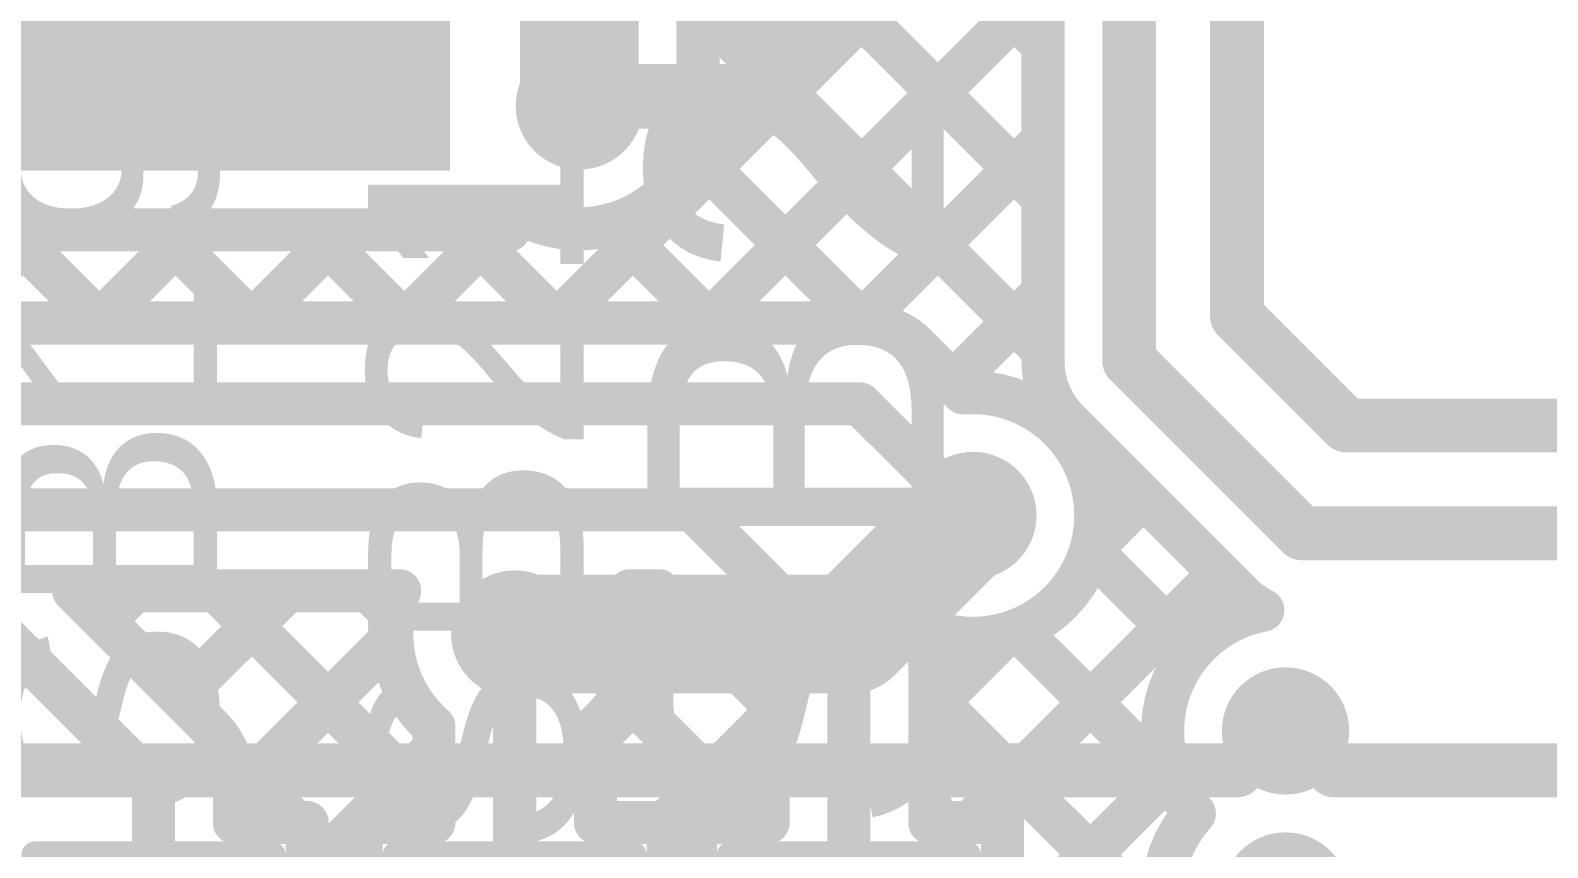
# Model space of a CAD drawing. Header units: millimetres. Extents: x -0.57 to 2.98, y -0.65 to 2.86.
# Drawn here: x 1.0541 to 1.3356, y 1.1033 to 1.255 of the extents above; entities that cross this region are included whole.
import ezdxf

# ---------------------------------------------------------------- set-up
doc = ezdxf.new("R2010")
doc.units = ezdxf.units.MM
doc.header["$MEASUREMENT"] = 0
for name, color, linetype in [('BottomLayer', 5, 'Continuous'), ('BottomSolder', 6, 'Continuous'), ('Mechanical2', 216, 'Continuous'), ('TopLayer', 1, 'Continuous'), ('TopOverlay', 2, 'Continuous'), ('TopPaste', 8, 'Continuous'), ('TopSolder', 216, 'Continuous'), ('ViaHoleLayer', 16, 'Continuous')]:
    doc.layers.add(name, color=color, linetype=linetype)
doc.styles.add('Arial', font='', dxfattribs={"height": 0.2})
doc.styles.get('Arial').set_extended_font_data('Arial')

# ---------------------------------------------------------------- blocks, each defined once
blk = doc.blocks.new('SOLDER_BRIDGE_240')
at = {"layer": 'TopLayer'}
for points in [[(-0.045, -0.0175), (-0.045, 0.0175), (-0.015, 0.0175), (-0.015, -0.0175)], [(0.015, -0.0175), (0.015, 0.0175), (0.045, 0.0175), (0.045, -0.0175)]]:
    blk.add_hatch(color=1, dxfattribs=at).paths.add_polyline_path(points)
at = {"layer": 'TopPaste'}
for points in [[(-0.045, -0.0175), (-0.045, 0.0175), (-0.015, 0.0175), (-0.015, -0.0175)], [(0.015, -0.0175), (0.015, 0.0175), (0.045, 0.0175), (0.045, -0.0175)]]:
    blk.add_hatch(color=8, dxfattribs=at).paths.add_polyline_path(points)
at = {"layer": 'TopSolder'}
for points in [[(-0.049, -0.0215), (-0.049, 0.0215), (-0.011, 0.0215), (-0.011, -0.0215)], [(0.011, -0.0215), (0.011, 0.0215), (0.049, 0.0215), (0.049, -0.0215)]]:
    blk.add_hatch(color=216, dxfattribs=at).paths.add_polyline_path(points)
at = {"layer": 'TopOverlay', "const_width": 0.005}
for points in [[(-0.05, 0.022), (-0.05, -0.022)], [(-0.05, 0.022), (0.05, 0.022)], [(0.05, 0.022), (0.05, -0.022)], [(-0.05, -0.022), (0.05, -0.022)]]:
    blk.add_lwpolyline(points, dxfattribs=at)
at = {"layer": 'TopOverlay', "const_width": 0.0025}
for points in [[(-0.05125, 0.022, 1), (-0.04875, 0.022, 1)], [(-0.05125, 0.022, 1), (-0.04875, 0.022, 1)], [(0.04875, 0.022, 1), (0.05125, 0.022, 1)], [(0.04875, 0.022, 1), (0.05125, 0.022, 1)], [(-0.05125, -0.022, 1), (-0.04875, -0.022, 1)], [(-0.05125, -0.022, 1), (-0.04875, -0.022, 1)], [(0.04875, -0.022, 1), (0.05125, -0.022, 1)], [(0.04875, -0.022, 1), (0.05125, -0.022, 1)]]:
    blk.add_lwpolyline(points, format="xyb", close=True, dxfattribs=at)
blk = doc.blocks.new('SOLDER_BRIDGE_313')
at = {"layer": 'TopLayer'}
for points in [[(-0.045, -0.0175), (-0.045, 0.0175), (-0.015, 0.0175), (-0.015, -0.0175)], [(0.015, -0.0175), (0.015, 0.0175), (0.045, 0.0175), (0.045, -0.0175)]]:
    blk.add_hatch(color=1, dxfattribs=at).paths.add_polyline_path(points)
at = {"layer": 'TopPaste'}
for points in [[(-0.045, -0.0175), (-0.045, 0.0175), (-0.015, 0.0175), (-0.015, -0.0175)], [(0.015, -0.0175), (0.015, 0.0175), (0.045, 0.0175), (0.045, -0.0175)]]:
    blk.add_hatch(color=8, dxfattribs=at).paths.add_polyline_path(points)
at = {"layer": 'TopSolder'}
for points in [[(-0.049, -0.0215), (-0.049, 0.0215), (-0.011, 0.0215), (-0.011, -0.0215)], [(0.011, -0.0215), (0.011, 0.0215), (0.049, 0.0215), (0.049, -0.0215)]]:
    blk.add_hatch(color=216, dxfattribs=at).paths.add_polyline_path(points)
at = {"layer": 'TopOverlay', "const_width": 0.005}
for points in [[(-0.05, 0.022), (-0.05, -0.022)], [(-0.05, 0.022), (0.05, 0.022)], [(0.05, 0.022), (0.05, -0.022)], [(-0.05, -0.022), (0.05, -0.022)]]:
    blk.add_lwpolyline(points, dxfattribs=at)
at = {"layer": 'TopOverlay', "const_width": 0.0025}
for points in [[(-0.05125, 0.022, 1), (-0.04875, 0.022, 1)], [(-0.05125, 0.022, 1), (-0.04875, 0.022, 1)], [(0.04875, 0.022, 1), (0.05125, 0.022, 1)], [(0.04875, 0.022, 1), (0.05125, 0.022, 1)], [(-0.05125, -0.022, 1), (-0.04875, -0.022, 1)], [(-0.05125, -0.022, 1), (-0.04875, -0.022, 1)], [(0.04875, -0.022, 1), (0.05125, -0.022, 1)], [(0.04875, -0.022, 1), (0.05125, -0.022, 1)]]:
    blk.add_lwpolyline(points, format="xyb", close=True, dxfattribs=at)
blk = doc.blocks.new('SOLDER_BRIDGE_314')
at = {"layer": 'TopLayer'}
for points in [[(-0.045, -0.0175), (-0.045, 0.0175), (-0.015, 0.0175), (-0.015, -0.0175)], [(0.015, -0.0175), (0.015, 0.0175), (0.045, 0.0175), (0.045, -0.0175)]]:
    blk.add_hatch(color=1, dxfattribs=at).paths.add_polyline_path(points)
at = {"layer": 'TopPaste'}
for points in [[(-0.045, -0.0175), (-0.045, 0.0175), (-0.015, 0.0175), (-0.015, -0.0175)], [(0.015, -0.0175), (0.015, 0.0175), (0.045, 0.0175), (0.045, -0.0175)]]:
    blk.add_hatch(color=8, dxfattribs=at).paths.add_polyline_path(points)
at = {"layer": 'TopSolder'}
for points in [[(-0.049, -0.0215), (-0.049, 0.0215), (-0.011, 0.0215), (-0.011, -0.0215)], [(0.011, -0.0215), (0.011, 0.0215), (0.049, 0.0215), (0.049, -0.0215)]]:
    blk.add_hatch(color=216, dxfattribs=at).paths.add_polyline_path(points)
at = {"layer": 'TopOverlay', "const_width": 0.005}
for points in [[(-0.05, 0.022), (-0.05, -0.022)], [(-0.05, 0.022), (0.05, 0.022)], [(0.05, 0.022), (0.05, -0.022)], [(-0.05, -0.022), (0.05, -0.022)]]:
    blk.add_lwpolyline(points, dxfattribs=at)
at = {"layer": 'TopOverlay', "const_width": 0.0025}
for points in [[(-0.05125, 0.022, 1), (-0.04875, 0.022, 1)], [(-0.05125, 0.022, 1), (-0.04875, 0.022, 1)], [(0.04875, 0.022, 1), (0.05125, 0.022, 1)], [(0.04875, 0.022, 1), (0.05125, 0.022, 1)], [(-0.05125, -0.022, 1), (-0.04875, -0.022, 1)], [(-0.05125, -0.022, 1), (-0.04875, -0.022, 1)], [(0.04875, -0.022, 1), (0.05125, -0.022, 1)], [(0.04875, -0.022, 1), (0.05125, -0.022, 1)]]:
    blk.add_lwpolyline(points, format="xyb", close=True, dxfattribs=at)
blk = doc.blocks.new('CAP_0603_355')
at = {"layer": 'TopLayer'}
for points in [[(-0.015, 0.0175), (-0.015, -0.0175), (-0.045, -0.0175), (-0.045, 0.0175)], [(0.045, 0.0175), (0.045, -0.0175), (0.015, -0.0175), (0.015, 0.0175)]]:
    blk.add_hatch(color=1, dxfattribs=at).paths.add_polyline_path(points)
at = {"layer": 'TopPaste'}
for points in [[(-0.015, 0.0175), (-0.015, -0.0175), (-0.045, -0.0175), (-0.045, 0.0175)], [(0.045, 0.0175), (0.045, -0.0175), (0.015, -0.0175), (0.015, 0.0175)]]:
    blk.add_hatch(color=8, dxfattribs=at).paths.add_polyline_path(points)
at = {"layer": 'TopSolder'}
for points in [[(-0.01264, 0.01986), (-0.01264, -0.01986), (-0.04736, -0.01986), (-0.04736, 0.01986)], [(0.04736, 0.01986), (0.04736, -0.01986), (0.01264, -0.01986), (0.01264, 0.01986)]]:
    blk.add_hatch(color=216, dxfattribs=at).paths.add_polyline_path(points)
at = {"layer": 'TopOverlay', "const_width": 0.005}
for points in [[(-0.049, -0.021), (-0.049, 0.021)], [(-0.018, 0.021), (-0.049, 0.021)], [(0.049, 0.021), (0.018, 0.021)], [(0.049, -0.021), (0.049, 0.021)], [(-0.018, -0.021), (-0.049, -0.021)], [(0.049, -0.021), (0.018, -0.021)]]:
    blk.add_lwpolyline(points, dxfattribs=at)
at = {"layer": 'TopOverlay', "const_width": 0.0025}
for points in [[(-0.05025, 0.021, 1), (-0.04775, 0.021, 1)], [(-0.05025, 0.021, 1), (-0.04775, 0.021, 1)], [(-0.01925, 0.021, 1), (-0.01675, 0.021, 1)], [(0.01675, 0.021, 1), (0.01925, 0.021, 1)], [(0.04775, 0.021, 1), (0.05025, 0.021, 1)], [(0.04775, 0.021, 1), (0.05025, 0.021, 1)], [(-0.05025, -0.021, 1), (-0.04775, -0.021, 1)], [(-0.05025, -0.021, 1), (-0.04775, -0.021, 1)], [(-0.01925, -0.021, 1), (-0.01675, -0.021, 1)], [(0.01675, -0.021, 1), (0.01925, -0.021, 1)], [(0.04775, -0.021, 1), (0.05025, -0.021, 1)], [(0.04775, -0.021, 1), (0.05025, -0.021, 1)]]:
    blk.add_lwpolyline(points, format="xyb", close=True, dxfattribs=at)
blk = doc.blocks.new('CAP_0402_357')
at = {"layer": 'TopLayer'}
for points in [[(-0.0275, -0.0125), (-0.0275, 0.0125), (-0.0095, 0.0125), (-0.0095, -0.0125)], [(0.0095, -0.0125), (0.0095, 0.0125), (0.0275, 0.0125), (0.0275, -0.0125)]]:
    blk.add_hatch(color=1, dxfattribs=at).paths.add_polyline_path(points)
at = {"layer": 'TopPaste'}
for points in [[(-0.0275, -0.0125), (-0.0275, 0.0125), (-0.0095, 0.0125), (-0.0095, -0.0125)], [(0.0095, -0.0125), (0.0095, 0.0125), (0.0275, 0.0125), (0.0275, -0.0125)]]:
    blk.add_hatch(color=8, dxfattribs=at).paths.add_polyline_path(points)
at = {"layer": 'TopSolder'}
for points in [[(-0.02986, -0.01486), (-0.02986, 0.01486), (-0.00714, 0.01486), (-0.00714, -0.01486)], [(0.00714, -0.01486), (0.00714, 0.01486), (0.02986, 0.01486), (0.02986, -0.01486)]]:
    blk.add_hatch(color=216, dxfattribs=at).paths.add_polyline_path(points)
at = {"layer": 'TopOverlay', "const_width": 0.005}
for points in [[(-0.031, -0.016), (-0.031, 0.016)], [(-0.011, 0.016), (-0.031, 0.016)], [(0.031, 0.016), (0.011, 0.016)], [(0.031, -0.016), (0.031, 0.016)], [(-0.011, -0.016), (-0.031, -0.016)], [(0.031, -0.016), (0.011, -0.016)]]:
    blk.add_lwpolyline(points, dxfattribs=at)
at = {"layer": 'TopOverlay', "const_width": 0.0025}
for points in [[(-0.03225, 0.016, 1), (-0.02975, 0.016, 1)], [(-0.03225, 0.016, 1), (-0.02975, 0.016, 1)], [(-0.01225, 0.016, 1), (-0.00975, 0.016, 1)], [(0.00975, 0.016, 1), (0.01225, 0.016, 1)], [(0.02975, 0.016, 1), (0.03225, 0.016, 1)], [(0.02975, 0.016, 1), (0.03225, 0.016, 1)], [(-0.03225, -0.016, 1), (-0.02975, -0.016, 1)], [(-0.03225, -0.016, 1), (-0.02975, -0.016, 1)], [(-0.01225, -0.016, 1), (-0.00975, -0.016, 1)], [(0.00975, -0.016, 1), (0.01225, -0.016, 1)], [(0.02975, -0.016, 1), (0.03225, -0.016, 1)], [(0.02975, -0.016, 1), (0.03225, -0.016, 1)]]:
    blk.add_lwpolyline(points, format="xyb", close=True, dxfattribs=at)

msp = doc.modelspace()

# ---------------------------------------------------------------- hatches: boundary and pattern name
at = {"layer": 'BottomLayer'}
h = msp.add_hatch(color=5, dxfattribs=at)
edge = h.paths.add_edge_path()
edge.add_arc((1.156, 1.241), 0.01181, 0, 360)
h = msp.add_hatch(color=5, dxfattribs=at)
edge = h.paths.add_edge_path()
edge.add_arc((1.229, 1.165), 0.01181, 0, 360)
h = msp.add_hatch(color=5, dxfattribs=at)
edge = h.paths.add_edge_path()
edge.add_arc((1.144, 1.143), 0.01181, 0, 360)
h = msp.add_hatch(color=5, dxfattribs=at)
edge = h.paths.add_edge_path()
edge.add_arc((1.287, 1.125), 0.01181, 0, 360)
h = msp.add_hatch(color=5, dxfattribs=at)
edge = h.paths.add_edge_path()
edge.add_arc((1.287, 1.09438), 0.01181, 0, 360)
at = {"layer": 'BottomSolder'}
h = msp.add_hatch(color=6, dxfattribs=at)
edge = h.paths.add_edge_path()
edge.add_arc((1.156, 1.241), 0.00791, 0, 360)
h = msp.add_hatch(color=6, dxfattribs=at)
edge = h.paths.add_edge_path()
edge.add_arc((1.229, 1.165), 0.00791, 0, 360)
h = msp.add_hatch(color=6, dxfattribs=at)
edge = h.paths.add_edge_path()
edge.add_arc((1.144, 1.143), 0.00791, 0, 360)
h = msp.add_hatch(color=6, dxfattribs=at)
edge = h.paths.add_edge_path()
edge.add_arc((1.287, 1.125), 0.00791, 0, 360)
at = {"layer": 'TopLayer'}
msp.add_hatch(color=1, dxfattribs=at).paths.add_polyline_path([(0.989, 1.229), (1.132, 1.229), (1.132, 1.283), (0.989, 1.283)])
h = msp.add_hatch(color=1, dxfattribs=at)
edge = h.paths.add_edge_path()
edge.add_arc((1.156, 1.241), 0.01181, 0, 360)
h = msp.add_hatch(color=1, dxfattribs=at)
edge = h.paths.add_edge_path()
edge.add_arc((1.229, 1.165), 0.01181, 0, 360)
h = msp.add_hatch(color=1, dxfattribs=at)
edge = h.paths.add_edge_path()
edge.add_arc((1.144, 1.143), 0.01181, 0, 360)
h = msp.add_hatch(color=1, dxfattribs=at)
edge = h.paths.add_edge_path()
edge.add_arc((1.287, 1.125), 0.01181, 0, 360)
h = msp.add_hatch(color=1, dxfattribs=at)
edge = h.paths.add_edge_path()
edge.add_arc((1.287, 1.09438), 0.01181, 0, 360)
at = {"layer": 'TopSolder'}
h = msp.add_hatch(color=216, dxfattribs=at)
edge = h.paths.add_edge_path()
edge.add_arc((1.156, 1.241), 0.00791, 0, 360)
h = msp.add_hatch(color=216, dxfattribs=at)
edge = h.paths.add_edge_path()
edge.add_arc((1.229, 1.165), 0.00791, 0, 360)
h = msp.add_hatch(color=216, dxfattribs=at)
edge = h.paths.add_edge_path()
edge.add_arc((1.144, 1.143), 0.00791, 0, 360)
h = msp.add_hatch(color=216, dxfattribs=at)
edge = h.paths.add_edge_path()
edge.add_arc((1.287, 1.125), 0.00791, 0, 360)
at = {"layer": 'ViaHoleLayer'}
h = msp.add_hatch(color=16, dxfattribs=at)
edge = h.paths.add_edge_path()
edge.add_arc((1.156, 1.241), 0.00591, 0, 360)
h = msp.add_hatch(color=16, dxfattribs=at)
edge = h.paths.add_edge_path()
edge.add_arc((1.229, 1.165), 0.00591, 0, 360)
h = msp.add_hatch(color=16, dxfattribs=at)
edge = h.paths.add_edge_path()
edge.add_arc((1.144, 1.143), 0.00591, 0, 360)
h = msp.add_hatch(color=16, dxfattribs=at)
edge = h.paths.add_edge_path()
edge.add_arc((1.287, 1.125), 0.00591, 0, 360)

# ---------------------------------------------------------------- linework, layer by layer
at = {"layer": 'BottomLayer'}
for points, const_width in [([(1.18581, 1.24281), (1.75, 1.807)], 0.012), ([(1.156, 1.241), (1.15781, 1.24281)], 0.012), ([(1.15781, 1.24281), (1.18581, 1.24281)], 0.012), ([(1.20656, 1.143), (1.22856, 1.165)], 0.022), ([(1.22856, 1.165), (1.229, 1.165)], 0.022), ([(1.14422, 1.14353), (1.14475, 1.143)], 0.022), ([(1.14475, 1.143), (1.20656, 1.143)], 0.022), ([(1.02131, 1.11769), (1.278, 1.11769)], 0.01)]:
    msp.add_lwpolyline(points, dxfattribs=dict(at, const_width=const_width))
for points, const_width in [([(1.153, 1.241, 1), (1.159, 1.241, 1)], 0.006), ([(1.15481, 1.24281, 1), (1.16081, 1.24281, 1)], 0.006), ([(1.15481, 1.24281, 1), (1.16081, 1.24281, 1)], 0.006), ([(1.18281, 1.24281, 1), (1.18881, 1.24281, 1)], 0.006), ([(1.18281, 1.24281, 1), (1.18881, 1.24281, 1)], 0.006), ([(1.22306, 1.165, 1), (1.23406, 1.165, 1)], 0.011), ([(1.22306, 1.165, 1), (1.23406, 1.165, 1)], 0.011), ([(1.2235, 1.165, 1), (1.2345, 1.165, 1)], 0.011), ([(1.13872, 1.14353, 1), (1.14972, 1.14353, 1)], 0.011), ([(1.13925, 1.143, 1), (1.15025, 1.143, 1)], 0.011), ([(1.13925, 1.143, 1), (1.15025, 1.143, 1)], 0.011), ([(1.20106, 1.143, 1), (1.21206, 1.143, 1)], 0.011), ([(1.20106, 1.143, 1), (1.21206, 1.143, 1)], 0.011), ([(1.2755, 1.11769, 1), (1.2805, 1.11769, 1)], 0.005)]:
    msp.add_lwpolyline(points, format="xyb", close=True, dxfattribs=dict(at, const_width=const_width))
at = {"layer": 'Mechanical2', "const_width": 0.01}
msp.add_lwpolyline([(1.75783, 2.80917, -6.230382), (0.64896, 2.81029)], format="xyb", dxfattribs=at)
at = {"layer": 'TopLayer'}
for points, const_width in [([(1.17535, 1.31888), (1.242, 1.25223)], 0.008), ([(1.178, 1.25553), (1.22742, 1.30495)], 0.008), ([(1.278, 1.202), (1.278, 1.30528)], 0.01), ([(1.156, 1.241), (1.156, 1.29365)], 0.022), ([(1.258, 1.237), (1.258, 1.297)], 0.01), ([(1.15148, 1.20072), (1.24156, 1.29081)], 0.008), ([(1.242, 1.237), (1.242, 1.29037)], 0.008), ([(1.178, 1.24703), (1.178, 1.28762)], 0.008), ([(1.17807, 1.28788), (1.242, 1.22395)], 0.008), ([(1.17976, 1.20072), (1.242, 1.26296)], 0.008), ([(1.178, 1.25967), (1.242, 1.19566)], 0.008), ([(1.258, 1.19372), (1.258, 1.237)], 0.01), ([(1.20805, 1.20072), (1.242, 1.23467)], 0.008), ([(1.242, 1.19372), (1.242, 1.237)], 0.008), ([(1.17708, 1.2323), (1.20867, 1.20071)], 0.008), ([(1.02269, 1.218), (1.143, 1.218)], 0.008), ([(1.03834, 1.20072), (1.05562, 1.218)], 0.008), ([(1.04996, 1.218), (1.06724, 1.20072)], 0.008), ([(1.06662, 1.20072), (1.0839, 1.218)], 0.008), ([(1.07825, 1.218), (1.09553, 1.20072)], 0.008), ([(1.09491, 1.20072), (1.11219, 1.218)], 0.008), ([(1.10653, 1.218), (1.12381, 1.20072)], 0.008), ([(1.12319, 1.20072), (1.14047, 1.218)], 0.008), ([(1.13481, 1.218), (1.15209, 1.20072)], 0.008), ([(1.16208, 1.21901), (1.18038, 1.20072)], 0.008), ([(1.2253, 1.18969), (1.242, 1.20639)], 0.008), ([(1.278, 1.202), (1.29831, 1.18169)], 0.01), ([(1.0189, 1.20072), (1.20805, 1.20072)], 0.008), ([(1.21867, 1.19632), (1.22724, 1.18774)], 0.008), ([(1.258, 1.19372), (1.29003, 1.16169)], 0.01), ([(0.84174, 1.18572), (1.20805, 1.18572)], 0.008), ([(1.20805, 1.18572), (1.22877, 1.165)], 0.008), ([(1.2467, 1.18239), (1.2787, 1.15039)], 0.008), ([(1.29831, 1.18169), (1.417, 1.18169)], 0.01), ([(1.25094, 1.15876), (1.26063, 1.16846)], 0.008), ([(0.84174, 1.16603), (1.17697, 1.16603)], 0.008), ([(1.17697, 1.16603), (1.206, 1.137)], 0.008), ([(1.22877, 1.165), (1.229, 1.165)], 0.008), ([(1.29003, 1.16169), (1.417, 1.16169)], 0.01), ([(1.25087, 1.15851), (1.26961, 1.13977)], 0.008), ([(1.22846, 1.108), (1.27478, 1.15431)], 0.008), ([(1.06218, 1.15103), (1.0876, 1.12561)], 0.008), ([(1.06218, 1.15103), (1.12265, 1.15103)], 0.008), ([(1.06784, 1.14537), (1.07351, 1.15103)], 0.008), ([(1.08198, 1.13123), (1.10179, 1.15103)], 0.008), ([(1.08864, 1.15103), (1.129, 1.11068)], 0.008), ([(1.11693, 1.15103), (1.12146, 1.1465)], 0.008), ([(1.16535, 1.15103), (1.17075, 1.15103)], 0.008), ([(1.17075, 1.15103), (1.191, 1.13079)], 0.008), ([(1.04565, 1.14635), (1.077, 1.115)], 0.008), ([(1.092, 1.11296), (1.1212, 1.14216)], 0.008), ([(1.144, 1.084), (1.144, 1.143)], 0.008), ([(1.159, 1.12339), (1.1787, 1.14309)], 0.008), ([(1.221, 1.12882), (1.23524, 1.14306)], 0.008), ([(1.23733, 1.14376), (1.26692, 1.11418)], 0.008), ([(1.206, 1.082), (1.206, 1.137)], 0.008), ([(1.221, 1.108), (1.221, 1.137)], 0.008), ([(1.16408, 1.13217), (1.18825, 1.108)], 0.008), ([(1.191, 1.108), (1.191, 1.13079)], 0.008), ([(1.221, 1.13181), (1.26522, 1.08759)], 0.008), ([(1.129, 1.108), (1.129, 1.12581)], 0.008), ([(1.159, 1.108), (1.159, 1.12581)], 0.008), ([(1.17189, 1.108), (1.191, 1.12711)], 0.008), ([(1.17189, 1.108), (1.191, 1.12711)], 0.008), ([(1.287, 1.123), (1.29069, 1.123)], 0.01), ([(1.29069, 1.123), (1.296, 1.11769)], 0.01), ([(1.09099, 1.1204), (1.10339, 1.108)], 0.008), ([(1.1055, 1.09817), (1.129, 1.12167)], 0.008), ([(1.2345, 1.08575), (1.26567, 1.11692)], 0.008), ([(1.296, 1.11769), (1.52169, 1.11769)], 0.01), ([(1.077, 1.082), (1.077, 1.115)], 0.008), ([(1.092, 1.108), (1.092, 1.115)], 0.008), ([(1.092, 1.108), (1.1055, 1.108)], 0.008), ([(1.1055, 1.056), (1.1055, 1.108)], 0.008), ([(1.1155, 1.108), (1.129, 1.108)], 0.008), ([(1.1155, 1.056), (1.1155, 1.108)], 0.008), ([(1.159, 1.108), (1.1725, 1.108)], 0.008), ([(1.1725, 1.056), (1.1725, 1.108)], 0.008), ([(1.1775, 1.108), (1.191, 1.108)], 0.008), ([(1.1775, 1.056), (1.1775, 1.108)], 0.008), ([(1.221, 1.108), (1.2345, 1.108)], 0.008), ([(1.2345, 1.056), (1.2345, 1.108)], 0.008), ([(1.1055, 1.10589), (1.1155, 1.09589)], 0.008)]:
    msp.add_lwpolyline(points, dxfattribs=dict(at, const_width=const_width))
for points, const_width in [([(1.176, 1.25553, 1), (1.18, 1.25553, 1)], 0.004), ([(1.24, 1.25223, 1), (1.244, 1.25223, 1)], 0.004), ([(1.1505, 1.241, 1), (1.1615, 1.241, 1)], 0.011), ([(1.176, 1.24703, 1), (1.18, 1.24703, 1)], 0.004), ([(1.176, 1.24703, 1), (1.18, 1.24703, 1)], 0.004), ([(1.17681, 1.241, 1), (1.18081, 1.241, 1)], 0.004), ([(1.17681, 1.241, 1), (1.18081, 1.241, 1)], 0.004), ([(1.2555, 1.237, 1), (1.2605, 1.237, 1)], 0.005), ([(1.2555, 1.237, 1), (1.2605, 1.237, 1)], 0.005), ([(1.24, 1.237, 1), (1.244, 1.237, 1)], 0.004), ([(1.24, 1.237, 1), (1.244, 1.237, 1)], 0.004), ([(1.24, 1.23467, 1), (1.244, 1.23467, 1)], 0.004), ([(1.17508, 1.2323, 1), (1.17908, 1.2323, 1)], 0.004), ([(1.24, 1.22395, 1), (1.244, 1.22395, 1)], 0.004), ([(1.141, 1.22226, 1), (1.145, 1.22226, 1)], 0.004), ([(1.05362, 1.218, 1), (1.05762, 1.218, 1)], 0.004), ([(1.07625, 1.218, 1), (1.08025, 1.218, 1)], 0.004), ([(1.0819, 1.218, 1), (1.0859, 1.218, 1)], 0.004), ([(1.10453, 1.218, 1), (1.10853, 1.218, 1)], 0.004), ([(1.11019, 1.218, 1), (1.11419, 1.218, 1)], 0.004), ([(1.13281, 1.218, 1), (1.13681, 1.218, 1)], 0.004), ([(1.13847, 1.218, 1), (1.14247, 1.218, 1)], 0.004), ([(1.141, 1.218, 1), (1.145, 1.218, 1)], 0.004), ([(1.16008, 1.21901, 1), (1.16408, 1.21901, 1)], 0.004), ([(1.24, 1.20639, 1), (1.244, 1.20639, 1)], 0.004), ([(1.2755, 1.202, 1), (1.2805, 1.202, 1)], 0.005), ([(1.2755, 1.202, 1), (1.2805, 1.202, 1)], 0.005), ([(1.06462, 1.20072, 1), (1.06862, 1.20072, 1)], 0.004), ([(1.06524, 1.20072, 1), (1.06924, 1.20072, 1)], 0.004), ([(1.09291, 1.20072, 1), (1.09691, 1.20072, 1)], 0.004), ([(1.09353, 1.20072, 1), (1.09753, 1.20072, 1)], 0.004), ([(1.12119, 1.20072, 1), (1.12519, 1.20072, 1)], 0.004), ([(1.12181, 1.20072, 1), (1.12581, 1.20072, 1)], 0.004), ([(1.14948, 1.20072, 1), (1.15348, 1.20072, 1)], 0.004), ([(1.15009, 1.20072, 1), (1.15409, 1.20072, 1)], 0.004), ([(1.17776, 1.20072, 1), (1.18176, 1.20072, 1)], 0.004), ([(1.17838, 1.20072, 1), (1.18238, 1.20072, 1)], 0.004), ([(1.20605, 1.20072, 1), (1.21005, 1.20072, 1)], 0.004), ([(1.20605, 1.20072, 1), (1.21005, 1.20072, 1)], 0.004), ([(1.20605, 1.20072, 1), (1.21005, 1.20072, 1)], 0.004), ([(1.20605, 1.20072, 1), (1.21005, 1.20072, 1)], 0.004), ([(1.20667, 1.20071, 1), (1.21067, 1.20071, 1)], 0.004), ([(1.21665, 1.19633, 1), (1.22065, 1.19633, 1)], 0.004), ([(1.21666, 1.19633, 1), (1.22066, 1.19633, 1)], 0.004), ([(1.21667, 1.19632, 1), (1.22067, 1.19632, 1)], 0.004), ([(1.24, 1.19566, 1), (1.244, 1.19566, 1)], 0.004), ([(1.24, 1.19372, 1), (1.244, 1.19372, 1)], 0.004), ([(1.24, 1.19372, 1), (1.244, 1.19372, 1)], 0.004), ([(1.24, 1.19372, 1), (1.244, 1.19372, 1)], 0.004), ([(1.2555, 1.19372, 1), (1.2605, 1.19372, 1)], 0.005), ([(1.2555, 1.19372, 1), (1.2605, 1.19372, 1)], 0.005), ([(1.2233, 1.18969, 1), (1.2273, 1.18969, 1)], 0.004), ([(1.22524, 1.18774, 1), (1.22924, 1.18774, 1)], 0.004), ([(1.22524, 1.18774, 1), (1.22924, 1.18774, 1)], 0.004), ([(1.20605, 1.18572, 1), (1.21005, 1.18572, 1)], 0.004), ([(1.20605, 1.18572, 1), (1.21005, 1.18572, 1)], 0.004), ([(1.24469, 1.1824, 1), (1.24869, 1.1824, 1)], 0.004), ([(1.2447, 1.18239, 1), (1.2487, 1.18239, 1)], 0.004), ([(1.2447, 1.18239, 1), (1.2487, 1.18239, 1)], 0.004), ([(1.29581, 1.18169, 1), (1.30081, 1.18169, 1)], 0.005), ([(1.29581, 1.18169, 1), (1.30081, 1.18169, 1)], 0.005), ([(1.25863, 1.16846, 1), (1.26263, 1.16846, 1)], 0.004), ([(1.17497, 1.16603, 1), (1.17897, 1.16603, 1)], 0.004), ([(1.17497, 1.16603, 1), (1.17897, 1.16603, 1)], 0.004), ([(1.22677, 1.165, 1), (1.23077, 1.165, 1)], 0.004), ([(1.22677, 1.165, 1), (1.23077, 1.165, 1)], 0.004), ([(1.227, 1.165, 1), (1.231, 1.165, 1)], 0.004), ([(1.24981, 1.165, 1), (1.25381, 1.165, 1)], 0.004), ([(1.24981, 1.165, 1), (1.25381, 1.165, 1)], 0.004), ([(1.28753, 1.16169, 1), (1.29253, 1.16169, 1)], 0.005), ([(1.28753, 1.16169, 1), (1.29253, 1.16169, 1)], 0.005), ([(1.24894, 1.15876, 1), (1.25294, 1.15876, 1)], 0.004), ([(1.24887, 1.15851, 1), (1.25287, 1.15851, 1)], 0.004), ([(1.27278, 1.15431, 1), (1.27678, 1.15431, 1)], 0.004), ([(1.06018, 1.15103, 1), (1.06418, 1.15103, 1)], 0.004), ([(1.06018, 1.15103, 1), (1.06418, 1.15103, 1)], 0.004), ([(1.07151, 1.15103, 1), (1.07551, 1.15103, 1)], 0.004), ([(1.08664, 1.15103, 1), (1.09064, 1.15103, 1)], 0.004), ([(1.09979, 1.15103, 1), (1.10379, 1.15103, 1)], 0.004), ([(1.11493, 1.15103, 1), (1.11893, 1.15103, 1)], 0.004), ([(1.12065, 1.15103, 1), (1.12465, 1.15103, 1)], 0.004), ([(1.12065, 1.15103, 1), (1.12465, 1.15103, 1)], 0.004), ([(1.16335, 1.15103, 1), (1.16735, 1.15103, 1)], 0.004), ([(1.16335, 1.15103, 1), (1.16735, 1.15103, 1)], 0.004), ([(1.16875, 1.15103, 1), (1.17275, 1.15103, 1)], 0.004), ([(1.16875, 1.15103, 1), (1.17275, 1.15103, 1)], 0.004), ([(1.2767, 1.15039, 1), (1.2807, 1.15039, 1)], 0.004), ([(1.2767, 1.15039, 1), (1.2807, 1.15039, 1)], 0.004), ([(1.27671, 1.15038, 1), (1.28071, 1.15038, 1)], 0.004), ([(1.28079, 1.14742, 1), (1.28479, 1.14742, 1)], 0.004), ([(1.28079, 1.14742, 1), (1.28479, 1.14742, 1)], 0.004), ([(1.28079, 1.14742, 1), (1.28479, 1.14742, 1)], 0.004), ([(1.06584, 1.14537, 1), (1.06984, 1.14537, 1)], 0.004), ([(1.11946, 1.1465, 1), (1.12346, 1.1465, 1)], 0.004), ([(1.21699, 1.1445, 1), (1.22099, 1.1445, 1)], 0.004), ([(1.21699, 1.1445, 1), (1.22099, 1.1445, 1)], 0.004), ([(1.21699, 1.1445, 1), (1.22099, 1.1445, 1)], 0.004), ([(1.1192, 1.14216, 1), (1.1232, 1.14216, 1)], 0.004), ([(1.142, 1.143, 1), (1.146, 1.143, 1)], 0.004), ([(1.16481, 1.143, 1), (1.16881, 1.143, 1)], 0.004), ([(1.16481, 1.143, 1), (1.16881, 1.143, 1)], 0.004), ([(1.1767, 1.14309, 1), (1.1807, 1.14309, 1)], 0.004), ([(1.23324, 1.14306, 1), (1.23724, 1.14306, 1)], 0.004), ([(1.23533, 1.14376, 1), (1.23933, 1.14376, 1)], 0.004), ([(1.26761, 1.13977, 1), (1.27161, 1.13977, 1)], 0.004), ([(1.204, 1.137, 1), (1.208, 1.137, 1)], 0.004), ([(1.204, 1.137, 1), (1.208, 1.137, 1)], 0.004), ([(1.219, 1.137, 1), (1.223, 1.137, 1)], 0.004), ([(1.219, 1.137, 1), (1.223, 1.137, 1)], 0.004), ([(1.219, 1.137, 1), (1.223, 1.137, 1)], 0.004), ([(1.07998, 1.13123, 1), (1.08398, 1.13123, 1)], 0.004), ([(1.16208, 1.13217, 1), (1.16608, 1.13217, 1)], 0.004), ([(1.189, 1.13079, 1), (1.193, 1.13079, 1)], 0.004), ([(1.189, 1.13079, 1), (1.193, 1.13079, 1)], 0.004), ([(1.219, 1.13181, 1), (1.223, 1.13181, 1)], 0.004), ([(1.219, 1.12882, 1), (1.223, 1.12882, 1)], 0.004), ([(1.0856, 1.12561, 1), (1.0896, 1.12561, 1)], 0.004), ([(1.08561, 1.12561, 1), (1.08961, 1.12561, 1)], 0.004), ([(1.08561, 1.1256, 1), (1.08961, 1.1256, 1)], 0.004), ([(1.127, 1.12581, 1), (1.131, 1.12581, 1)], 0.004), ([(1.127, 1.12581, 1), (1.131, 1.12581, 1)], 0.004), ([(1.157, 1.12581, 1), (1.161, 1.12581, 1)], 0.004), ([(1.157, 1.12581, 1), (1.161, 1.12581, 1)], 0.004), ([(1.189, 1.12711, 1), (1.193, 1.12711, 1)], 0.004), ([(1.189, 1.12711, 1), (1.193, 1.12711, 1)], 0.004), ([(1.157, 1.12339, 1), (1.161, 1.12339, 1)], 0.004), ([(1.2845, 1.123, 1), (1.2895, 1.123, 1)], 0.005), ([(1.28819, 1.123, 1), (1.29319, 1.123, 1)], 0.005), ([(1.28819, 1.123, 1), (1.29319, 1.123, 1)], 0.005), ([(1.08899, 1.1204, 1), (1.09299, 1.1204, 1)], 0.004), ([(1.127, 1.12167, 1), (1.131, 1.12167, 1)], 0.004), ([(1.26367, 1.11692, 1), (1.26767, 1.11692, 1)], 0.004), ([(1.2935, 1.11769, 1), (1.2985, 1.11769, 1)], 0.005), ([(1.2935, 1.11769, 1), (1.2985, 1.11769, 1)], 0.005), ([(1.075, 1.115, 1), (1.079, 1.115, 1)], 0.004), ([(1.075, 1.115, 1), (1.079, 1.115, 1)], 0.004), ([(1.09, 1.115, 1), (1.094, 1.115, 1)], 0.004), ([(1.09, 1.115, 1), (1.094, 1.115, 1)], 0.004), ([(1.09, 1.115, 1), (1.094, 1.115, 1)], 0.004), ([(1.26492, 1.11418, 1), (1.26892, 1.11418, 1)], 0.004), ([(1.09, 1.11296, 1), (1.094, 1.11296, 1)], 0.004), ([(1.09, 1.108, 1), (1.094, 1.108, 1)], 0.004), ([(1.09, 1.108, 1), (1.094, 1.108, 1)], 0.004), ([(1.10139, 1.108, 1), (1.10539, 1.108, 1)], 0.004), ([(1.1035, 1.108, 1), (1.1075, 1.108, 1)], 0.004), ([(1.1035, 1.108, 1), (1.1075, 1.108, 1)], 0.004), ([(1.1135, 1.108, 1), (1.1175, 1.108, 1)], 0.004), ([(1.1135, 1.108, 1), (1.1175, 1.108, 1)], 0.004), ([(1.127, 1.11068, 1), (1.131, 1.11068, 1)], 0.004), ([(1.127, 1.108, 1), (1.131, 1.108, 1)], 0.004), ([(1.127, 1.108, 1), (1.131, 1.108, 1)], 0.004), ([(1.157, 1.108, 1), (1.161, 1.108, 1)], 0.004), ([(1.157, 1.108, 1), (1.161, 1.108, 1)], 0.004), ([(1.16989, 1.108, 1), (1.17389, 1.108, 1)], 0.004), ([(1.16989, 1.108, 1), (1.17389, 1.108, 1)], 0.004), ([(1.1705, 1.108, 1), (1.1745, 1.108, 1)], 0.004), ([(1.1705, 1.108, 1), (1.1745, 1.108, 1)], 0.004), ([(1.1755, 1.108, 1), (1.1795, 1.108, 1)], 0.004), ([(1.1755, 1.108, 1), (1.1795, 1.108, 1)], 0.004), ([(1.18625, 1.108, 1), (1.19025, 1.108, 1)], 0.004), ([(1.189, 1.108, 1), (1.193, 1.108, 1)], 0.004), ([(1.189, 1.108, 1), (1.193, 1.108, 1)], 0.004), ([(1.219, 1.108, 1), (1.223, 1.108, 1)], 0.004), ([(1.219, 1.108, 1), (1.223, 1.108, 1)], 0.004), ([(1.22646, 1.108, 1), (1.23046, 1.108, 1)], 0.004), ([(1.2325, 1.108, 1), (1.2365, 1.108, 1)], 0.004), ([(1.2325, 1.108, 1), (1.2365, 1.108, 1)], 0.004), ([(1.26809, 1.10969, 1), (1.27209, 1.10969, 1)], 0.004), ([(1.26809, 1.10969, 1), (1.27209, 1.10969, 1)], 0.004), ([(1.1035, 1.10589, 1), (1.1075, 1.10589, 1)], 0.004)]:
    msp.add_lwpolyline(points, format="xyb", close=True, dxfattribs=dict(at, const_width=const_width))
at = {"layer": 'TopLayer', "const_width": 0.008}
for points in [[(1.178, 1.24703, -0.066963), (1.17881, 1.241)], [(1.17881, 1.241, -0.605283), (1.143, 1.22226)], [(1.20805, 1.20072, -0.198764), (1.21865, 1.19633)], [(1.20805, 1.20072, -0.198912), (1.21866, 1.19633)], [(1.24669, 1.1824, -0.198912), (1.242, 1.19372)], [(1.2467, 1.18239, -0.199231), (1.242, 1.19372)], [(1.22724, 1.18774, -0.436984), (1.25181, 1.165)], [(1.25181, 1.165, -0.554498), (1.21899, 1.1445)], [(1.129, 1.12581, -0.312942), (1.12265, 1.15103)], [(1.16535, 1.15103, -0.090232), (1.16681, 1.143)], [(1.28279, 1.14742, -0.079485), (1.2787, 1.15039)], [(1.28279, 1.14742, -0.079177), (1.27871, 1.15038)], [(1.27009, 1.10969, -0.586259), (1.28279, 1.14742)], [(1.21899, 1.1445, -0.131718), (1.221, 1.137)], [(1.21899, 1.1445, -0.131718), (1.221, 1.137)], [(1.16681, 1.143, -0.216594), (1.159, 1.12581)], [(1.08761, 1.12561, -0.198912), (1.092, 1.115)], [(1.08761, 1.1256, -0.198764), (1.092, 1.115)], [(1.30596, 1.08169, -1.075776), (1.27009, 1.10969)]]:
    msp.add_lwpolyline(points, format="xyb", dxfattribs=at)

# ---------------------------------------------------------------- block references
for name, p, rotation in [('CAP_0603_355', (1.09569, 1.28806), 270), ('CAP_0402_357', (1.05069, 1.28806), 270), ('SOLDER_BRIDGE_314', (1.077, 1.052), 90), ('SOLDER_BRIDGE_240', (1.144, 1.052), 90), ('SOLDER_BRIDGE_313', (1.206, 1.052), 90)]:
    msp.add_blockref(name, p, dxfattribs=dict(rotation=rotation))

# ---------------------------------------------------------------- texts
at = {"layer": 'TopOverlay', "style": 'Arial'}
for s, height, p in [('SB20', 0.055, (1.22361, 1.10547)), ('SB19', 0.04, (1.08879, 1.10873)), ('SB21', 0.04, (1.15679, 1.10178))]:
    msp.add_text(s, height=height, rotation=90, dxfattribs=at).set_placement(p)

doc.saveas('drawing.dxf')
